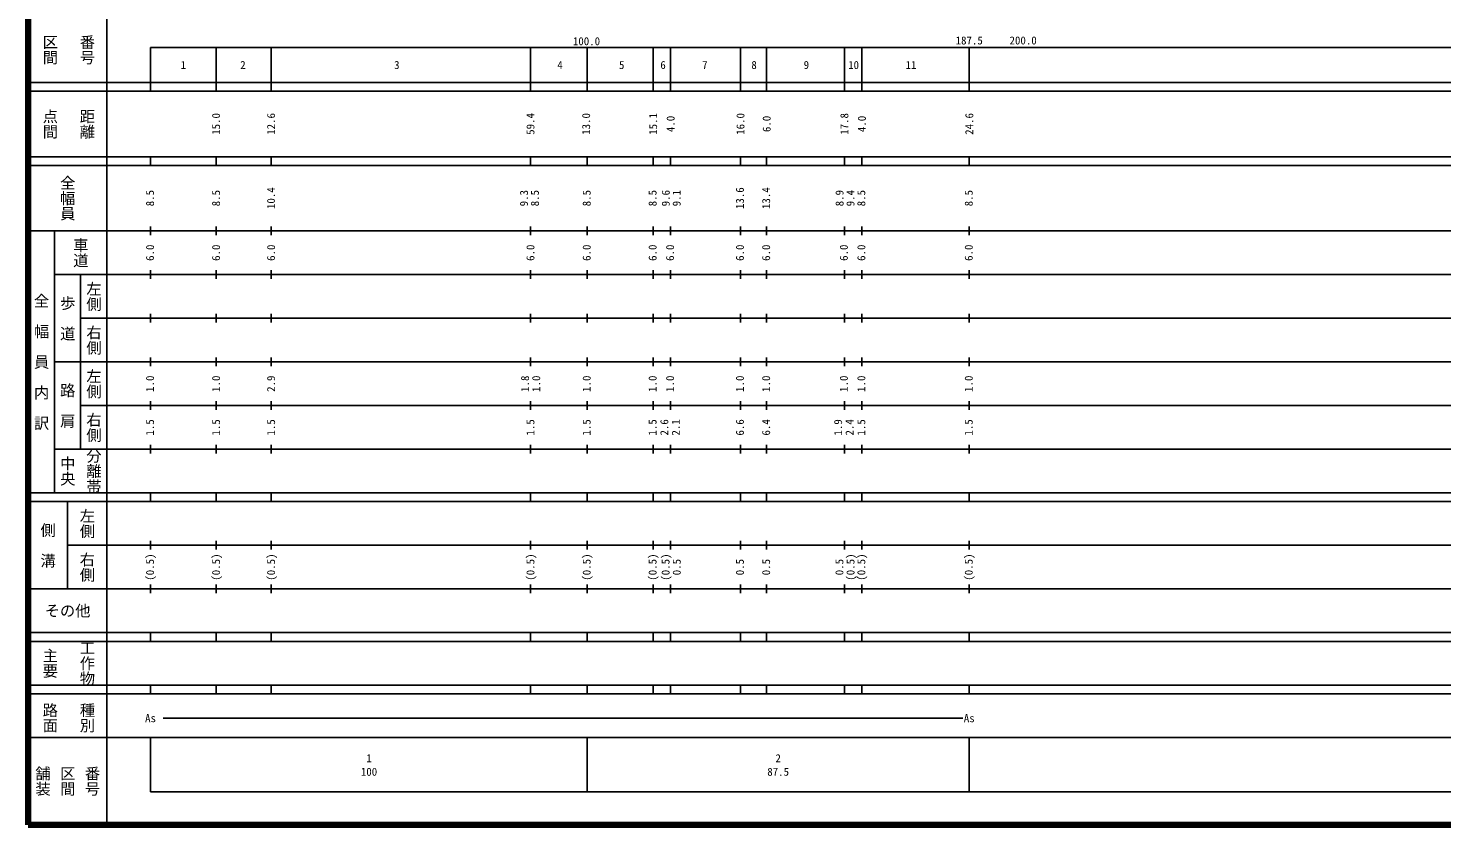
# Model space of a CAD drawing. Units: millimetres, scale not verified. Extents: x 40000 to 680000, y 20000 to 380000.
# Drawn here: x 40000 to 363711, y 20000 to 202409 of the extents above; entities that cross this region are included whole.
import ezdxf
from ezdxf.enums import TextEntityAlignment as Align

# ---------------------------------------------------------------- set-up
doc = ezdxf.new("R2010")
doc.units = ezdxf.units.MM
doc.header["$LTSCALE"] = 1000
doc.layers.add('M-TTL', color=2, linetype='Continuous', lineweight=140)
doc.layers.add('M-TTL-BAND', color=7, linetype='Continuous', lineweight=25)
doc.styles.add('@ＭＳ ゴシック', font='')
doc.styles.add('ＭＳ ゴシック', font='')
doc.styles.get('@ＭＳ ゴシック').set_extended_font_data('@MS Gothic')
doc.styles.get('ＭＳ ゴシック').set_extended_font_data('MS Gothic')

msp = doc.modelspace()

# ---------------------------------------------------------------- linework, layer by layer
at = {"layer": 'M-TTL'}
for p, q in [((40000, 380000), (40000, 20000)), ((40000, 20000), (680000, 20000))]:
    msp.add_line(p, q, dxfattribs=at)
at = {"layer": 'M-TTL-BAND'}
for p, q in [((58000, 370000), (58000, 20000)), ((68000, 198000), (579000, 198000)), ((68000, 198000), (68000, 188000)), ((83000, 198000), (83000, 188000)), ((95600, 198000), (95600, 188000)), ((155000, 198000), (155000, 188000)), ((168000, 198000), (168000, 188000)), ((183100, 198000), (183100, 188000)), ((187100, 198000), (187100, 188000)), ((203100, 198000), (203100, 188000)), ((209100, 198000), (209100, 188000)), ((226900, 198000), (226900, 188000)), ((230900, 198000), (230900, 188000)), ((255500, 198000), (255500, 188000)), ((40000, 190000), (579000, 190000)), ((40000, 188000), (579000, 188000)), ((40000, 173000), (579000, 173000)), ((68000, 171000), (68000, 173000)), ((83000, 173000), (83000, 171000)), ((95600, 173000), (95600, 171000)), ((155000, 173000), (155000, 171000)), ((168000, 171000), (168000, 173000)), ((183100, 173000), (183100, 171000)), ((187100, 173000), (187100, 171000)), ((203100, 173000), (203100, 171000)), ((209100, 173000), (209100, 171000)), ((226900, 173000), (226900, 171000)), ((230900, 173000), (230900, 171000)), ((255500, 173000), (255500, 171000)), ((40000, 171000), (579000, 171000)), ((40000, 156000), (579000, 156000)), ((46000, 96000), (46000, 156000)), ((68000, 155000), (68000, 157000)), ((83000, 155000), (83000, 157000)), ((95600, 155000), (95600, 157000)), ((155000, 155000), (155000, 157000)), ((168000, 155000), (168000, 157000)), ((183100, 155000), (183100, 157000)), ((187100, 155000), (187100, 157000)), ((203100, 155000), (203100, 157000)), ((209100, 155000), (209100, 157000)), ((226900, 155000), (226900, 157000)), ((230900, 155000), (230900, 157000)), ((255500, 155000), (255500, 157000)), ((46000, 146000), (579000, 146000)), ((52000, 146000), (52000, 106000)), ((68000, 145000), (68000, 147000)), ((83000, 145000), (83000, 147000)), ((95600, 145000), (95600, 147000)), ((155000, 145000), (155000, 147000)), ((168000, 145000), (168000, 147000)), ((183100, 145000), (183100, 147000)), ((187100, 145000), (187100, 147000)), ((203100, 145000), (203100, 147000)), ((209100, 145000), (209100, 147000)), ((226900, 145000), (226900, 147000)), ((230900, 145000), (230900, 147000)), ((255500, 145000), (255500, 147000)), ((52000, 136000), (579000, 136000)), ((68000, 135000), (68000, 137000)), ((83000, 135000), (83000, 137000)), ((95600, 135000), (95600, 137000)), ((155000, 135000), (155000, 137000)), ((168000, 135000), (168000, 137000)), ((183100, 135000), (183100, 137000)), ((187100, 135000), (187100, 137000)), ((203100, 135000), (203100, 137000)), ((209100, 135000), (209100, 137000)), ((226900, 135000), (226900, 137000)), ((230900, 135000), (230900, 137000)), ((255500, 135000), (255500, 137000)), ((68000, 125000), (68000, 127000)), ((83000, 125000), (83000, 127000)), ((95600, 125000), (95600, 127000)), ((155000, 125000), (155000, 127000)), ((168000, 125000), (168000, 127000)), ((183100, 125000), (183100, 127000)), ((187100, 125000), (187100, 127000)), ((203100, 125000), (203100, 127000)), ((209100, 125000), (209100, 127000)), ((226900, 125000), (226900, 127000)), ((230900, 125000), (230900, 127000)), ((255500, 125000), (255500, 127000)), ((46000, 126000), (579000, 126000)), ((68000, 115000), (68000, 117000)), ((83000, 115000), (83000, 117000)), ((95600, 115000), (95600, 117000)), ((155000, 115000), (155000, 117000)), ((168000, 115000), (168000, 117000)), ((183100, 115000), (183100, 117000)), ((187100, 115000), (187100, 117000)), ((203100, 115000), (203100, 117000)), ((209100, 115000), (209100, 117000)), ((226900, 115000), (226900, 117000)), ((230900, 115000), (230900, 117000)), ((255500, 115000), (255500, 117000)), ((52000, 116000), (579000, 116000)), ((68000, 105000), (68000, 107000)), ((83000, 105000), (83000, 107000)), ((95600, 105000), (95600, 107000)), ((155000, 105000), (155000, 107000)), ((168000, 105000), (168000, 107000)), ((183100, 105000), (183100, 107000)), ((187100, 105000), (187100, 107000)), ((203100, 105000), (203100, 107000)), ((209100, 105000), (209100, 107000)), ((226900, 105000), (226900, 107000)), ((230900, 105000), (230900, 107000)), ((255500, 105000), (255500, 107000)), ((46000, 106000), (579000, 106000)), ((40000, 96000), (579000, 96000)), ((40000, 94000), (579000, 94000)), ((49000, 94000), (49000, 74000)), ((68000, 94000), (68000, 96000)), ((83000, 94000), (83000, 96000)), ((95600, 94000), (95600, 96000)), ((155000, 94000), (155000, 96000)), ((168000, 94000), (168000, 96000)), ((183100, 94000), (183100, 96000)), ((187100, 94000), (187100, 96000)), ((203100, 94000), (203100, 96000)), ((209100, 94000), (209100, 96000)), ((226900, 94000), (226900, 96000)), ((230900, 94000), (230900, 96000)), ((255500, 94000), (255500, 96000)), ((68000, 83000), (68000, 85000)), ((83000, 83000), (83000, 85000)), ((95600, 83000), (95600, 85000)), ((155000, 83000), (155000, 85000)), ((168000, 83000), (168000, 85000)), ((183100, 83000), (183100, 85000)), ((187100, 83000), (187100, 85000)), ((203100, 83000), (203100, 85000)), ((209100, 83000), (209100, 85000)), ((226900, 83000), (226900, 85000)), ((230900, 83000), (230900, 85000)), ((255500, 83000), (255500, 85000)), ((49000, 84000), (579000, 84000)), ((68000, 73000), (68000, 75000)), ((83000, 73000), (83000, 75000)), ((95600, 73000), (95600, 75000)), ((155000, 73000), (155000, 75000)), ((168000, 73000), (168000, 75000)), ((183100, 73000), (183100, 75000)), ((187100, 73000), (187100, 75000)), ((203100, 73000), (203100, 75000)), ((209100, 73000), (209100, 75000)), ((226900, 73000), (226900, 75000)), ((230900, 73000), (230900, 75000)), ((255500, 73000), (255500, 75000)), ((40000, 74000), (579000, 74000)), ((40000, 64000), (579000, 64000)), ((40000, 62000), (579000, 62000)), ((68000, 62000), (68000, 64000)), ((83000, 62000), (83000, 64000)), ((95600, 62000), (95600, 64000)), ((155000, 62000), (155000, 64000)), ((168000, 62000), (168000, 64000)), ((183100, 62000), (183100, 64000)), ((187100, 62000), (187100, 64000)), ((203100, 62000), (203100, 64000)), ((209100, 62000), (209100, 64000)), ((226900, 62000), (226900, 64000)), ((230900, 62000), (230900, 64000)), ((255500, 62000), (255500, 64000)), ((40000, 52000), (579000, 52000)), ((68000, 50000), (68000, 52000)), ((83000, 50000), (83000, 52000)), ((95600, 50000), (95600, 52000)), ((155000, 50000), (155000, 52000)), ((168000, 50000), (168000, 52000)), ((183100, 50000), (183100, 52000)), ((187100, 50000), (187100, 52000)), ((203100, 50000), (203100, 52000)), ((209100, 50000), (209100, 52000)), ((226900, 50000), (226900, 52000)), ((230900, 50000), (230900, 52000)), ((255500, 50000), (255500, 52000)), ((40000, 50000), (579000, 50000)), ((70929, 44406), (254053, 44406)), ((40000, 40000), (579000, 40000)), ((68000, 40000), (68000, 27500)), ((168000, 40000), (168000, 27500)), ((255500, 27500), (255500, 40000)), ((68000, 27500), (579000, 27500))]:
    msp.add_line(p, q, dxfattribs=at)

# ---------------------------------------------------------------- texts
for s, height, rotation, style, p in [('番号', 2566, 270, '@ＭＳ ゴシック', (53500, 197500)), ('区間', 2566, 270, '@ＭＳ ゴシック', (45000, 197500)), ('点間', 2566, 270, '@ＭＳ ゴシック', (45000, 180500)), ('距離', 2566, 270, '@ＭＳ ゴシック', (53500, 180500)), ('15.0', 1833, 90, 'ＭＳ ゴシック', (83000, 180500)), ('12.6', 1833, 90, 'ＭＳ ゴシック', (95600, 180500)), ('59.4', 1833, 90, 'ＭＳ ゴシック', (155000, 180500)), ('13.0', 1833, 90, 'ＭＳ ゴシック', (167752, 180500)), ('15.1', 1833, 90, 'ＭＳ ゴシック', (183100, 180500)), ('4.0', 1833, 90, 'ＭＳ ゴシック', (187100, 180500)), ('16.0', 1833, 90, 'ＭＳ ゴシック', (203100, 180500)), ('6.0', 1833, 90, 'ＭＳ ゴシック', (209100, 180500)), ('17.8', 1833, 90, 'ＭＳ ゴシック', (226900, 180500)), ('4.0', 1833, 90, 'ＭＳ ゴシック', (230900, 180500)), ('24.6', 1833, 90, 'ＭＳ ゴシック', (255500, 180500)), ('全幅員', 2566, 270, '@ＭＳ ゴシック', (49000, 163500)), ('8.5', 1833, 90, 'ＭＳ ゴシック', (67876, 163500)), ('8.5', 1833, 90, 'ＭＳ ゴシック', (83000, 163500)), ('10.4', 1833, 90, 'ＭＳ ゴシック', (95600, 163500)), ('9.3', 1833, 90, 'ＭＳ ゴシック', (153523, 163500)), ('8.5', 1833, 90, 'ＭＳ ゴシック', (156023, 163500)), ('8.5', 1833, 90, 'ＭＳ ゴシック', (167876, 163500)), ('8.5', 1833, 90, 'ＭＳ ゴシック', (182976, 163500)), ('9.6', 1833, 90, 'ＭＳ ゴシック', (185991, 163500)), ('9.1', 1833, 90, 'ＭＳ ゴシック', (188491, 163500)), ('13.6', 1833, 90, 'ＭＳ ゴシック', (202976, 163500)), ('13.4', 1833, 90, 'ＭＳ ゴシック', (208976, 163500)), ('8.9', 1833, 90, 'ＭＳ ゴシック', (225791, 163500)), ('9.4', 1833, 90, 'ＭＳ ゴシック', (228291, 163500)), ('8.5', 1833, 90, 'ＭＳ ゴシック', (230776, 163500)), ('8.5', 1833, 90, 'ＭＳ ゴシック', (255376, 163500)), ('車道', 2566, 270, '@ＭＳ ゴシック', (52000, 151000)), ('6.0', 1833, 90, 'ＭＳ ゴシック', (67876, 151000)), ('6.0', 1833, 90, 'ＭＳ ゴシック', (83000, 151000)), ('6.0', 1833, 90, 'ＭＳ ゴシック', (95600, 151000)), ('6.0', 1833, 90, 'ＭＳ ゴシック', (155000, 151000)), ('6.0', 1833, 90, 'ＭＳ ゴシック', (167876, 151000)), ('6.0', 1833, 90, 'ＭＳ ゴシック', (182976, 151000)), ('6.0', 1833, 90, 'ＭＳ ゴシック', (186976, 151000)), ('6.0', 1833, 90, 'ＭＳ ゴシック', (202976, 151000)), ('6.0', 1833, 90, 'ＭＳ ゴシック', (208976, 151000)), ('6.0', 1833, 90, 'ＭＳ ゴシック', (226776, 151000)), ('6.0', 1833, 90, 'ＭＳ ゴシック', (230776, 151000)), ('6.0', 1833, 90, 'ＭＳ ゴシック', (255376, 151000)), ('左側', 2566, 270, '@ＭＳ ゴシック', (55000, 141000)), ('全\u3000幅\u3000員\u3000内\u3000訳', 2566, 270, '@ＭＳ ゴシック', (43000, 126000)), ('歩\u3000道', 2566, 270, '@ＭＳ ゴシック', (49000, 136000)), ('右側', 2566, 270, '@ＭＳ ゴシック', (55000, 131000)), ('左側', 2566, 270, '@ＭＳ ゴシック', (55000, 121000)), ('路\u3000肩', 2566, 270, '@ＭＳ ゴシック', (49000, 116000)), ('1.0', 1833, 90, 'ＭＳ ゴシック', (67876, 121000)), ('1.0', 1833, 90, 'ＭＳ ゴシック', (83000, 121000)), ('2.9', 1833, 90, 'ＭＳ ゴシック', (95600, 121000)), ('1.8', 1833, 90, 'ＭＳ ゴシック', (153767, 121000)), ('1.0', 1833, 90, 'ＭＳ ゴシック', (156321, 121000)), ('1.0', 1833, 90, 'ＭＳ ゴシック', (167876, 121000)), ('1.0', 1833, 90, 'ＭＳ ゴシック', (182976, 121000)), ('1.0', 1833, 90, 'ＭＳ ゴシック', (186976, 121000)), ('1.0', 1833, 90, 'ＭＳ ゴシック', (202976, 121000)), ('1.0', 1833, 90, 'ＭＳ ゴシック', (208976, 121000)), ('1.0', 1833, 90, 'ＭＳ ゴシック', (226776, 121000)), ('1.0', 1833, 90, 'ＭＳ ゴシック', (230776, 121000)), ('1.0', 1833, 90, 'ＭＳ ゴシック', (255376, 121000)), ('右側', 2566, 270, '@ＭＳ ゴシック', (55000, 111000)), ('1.5', 1833, 90, 'ＭＳ ゴシック', (67876, 111000)), ('1.5', 1833, 90, 'ＭＳ ゴシック', (83000, 111000)), ('1.5', 1833, 90, 'ＭＳ ゴシック', (95600, 111000)), ('1.5', 1833, 90, 'ＭＳ ゴシック', (155000, 111000)), ('1.5', 1833, 90, 'ＭＳ ゴシック', (167876, 111000)), ('1.5', 1833, 90, 'ＭＳ ゴシック', (182976, 111000)), ('2.6', 1833, 90, 'ＭＳ ゴシック', (185662, 111000)), ('2.1', 1833, 90, 'ＭＳ ゴシック', (188289, 111000)), ('6.6', 1833, 90, 'ＭＳ ゴシック', (202976, 111000)), ('6.4', 1833, 90, 'ＭＳ ゴシック', (208976, 111000)), ('1.9', 1833, 90, 'ＭＳ ゴシック', (225462, 111000)), ('2.4', 1833, 90, 'ＭＳ ゴシック', (228089, 111000)), ('1.5', 1833, 90, 'ＭＳ ゴシック', (230776, 111000)), ('1.5', 1833, 90, 'ＭＳ ゴシック', (255376, 111000)), ('中央', 2566, 270, '@ＭＳ ゴシック', (49000, 101000)), ('分離帯', 2566, 270, '@ＭＳ ゴシック', (55000, 101000)), ('左側', 2566, 270, '@ＭＳ ゴシック', (53500, 89000)), ('側\u3000溝', 2566, 270, '@ＭＳ ゴシック', (44500, 84000)), ('右側', 2566, 270, '@ＭＳ ゴシック', (53500, 79000)), ('(0.5)', 1833, 90, 'ＭＳ ゴシック', (67876, 79000)), ('(0.5)', 1833, 90, 'ＭＳ ゴシック', (83000, 79000)), ('(0.5)', 1833, 90, 'ＭＳ ゴシック', (95600, 79000)), ('(0.5)', 1833, 90, 'ＭＳ ゴシック', (155000, 79000)), ('(0.5)', 1833, 90, 'ＭＳ ゴシック', (167876, 79000)), ('(0.5)', 1833, 90, 'ＭＳ ゴシック', (182976, 79000)), ('(0.5)', 1833, 90, 'ＭＳ ゴシック', (185954, 79000)), ('(0.5)', 1833, 90, 'ＭＳ ゴシック', (228308, 79000)), ('(0.5)', 1833, 90, 'ＭＳ ゴシック', (230776, 79000)), ('(0.5)', 1833, 90, 'ＭＳ ゴシック', (255376, 79000)), ('0.5', 1833, 90, 'ＭＳ ゴシック', (188508, 79000)), ('0.5', 1833, 90, 'ＭＳ ゴシック', (202976, 79000)), ('0.5', 1833, 90, 'ＭＳ ゴシック', (208976, 79000)), ('0.5', 1833, 90, 'ＭＳ ゴシック', (225754, 79000)), ('工作物', 2566, 270, '@ＭＳ ゴシック', (53500, 57000)), ('主要', 2566, 270, '@ＭＳ ゴシック', (45000, 57000)), ('路面', 2566, 270, '@ＭＳ ゴシック', (45000, 44500)), ('種別', 2566, 270, '@ＭＳ ゴシック', (53500, 44500)), ('舗装', 2566, 270, '@ＭＳ ゴシック', (43333, 30000)), ('区間', 2566, 270, '@ＭＳ ゴシック', (49000, 30000)), ('番号', 2566, 270, '@ＭＳ ゴシック', (54667, 30000))]:
    msp.add_text(s, height=height, rotation=rotation, dxfattribs=dict(at, style=style)).set_placement(p, align=Align.MIDDLE_CENTER)
at = {"layer": 'M-TTL-BAND', "style": 'ＭＳ ゴシック'}
for s, height, p in [('100.0', 1833, (167844, 199445)), ('187.5', 1833, (255500, 199620)), ('200.0', 1833, (267844, 199620)), ('1', 1833, (75534, 194000)), ('2', 1833, (89171, 194000)), ('3', 1833, (124407, 194000)), ('4', 1833, (161783, 194000)), ('5', 1833, (175906, 194000)), ('6', 1833, (185378, 194000)), ('7', 1833, (194956, 194000)), ('8', 1833, (206218, 194000)), ('9', 1833, (218204, 194000)), ('10', 1833, (229016, 194000)), ('11', 1833, (242144, 194000)), ('その他', 2566, (49000, 69000)), ('As', 1833, (68000, 44406)), ('As', 1833, (255500, 44406)), ('1', 1833, (118039, 35238)), ('2', 1833, (211740, 35238)), ('100', 1833, (118039, 32131)), ('87.5', 1833, (211740, 32131))]:
    msp.add_text(s, height=height, dxfattribs=at).set_placement(p, align=Align.MIDDLE_CENTER)

doc.saveas('drawing.dxf')
